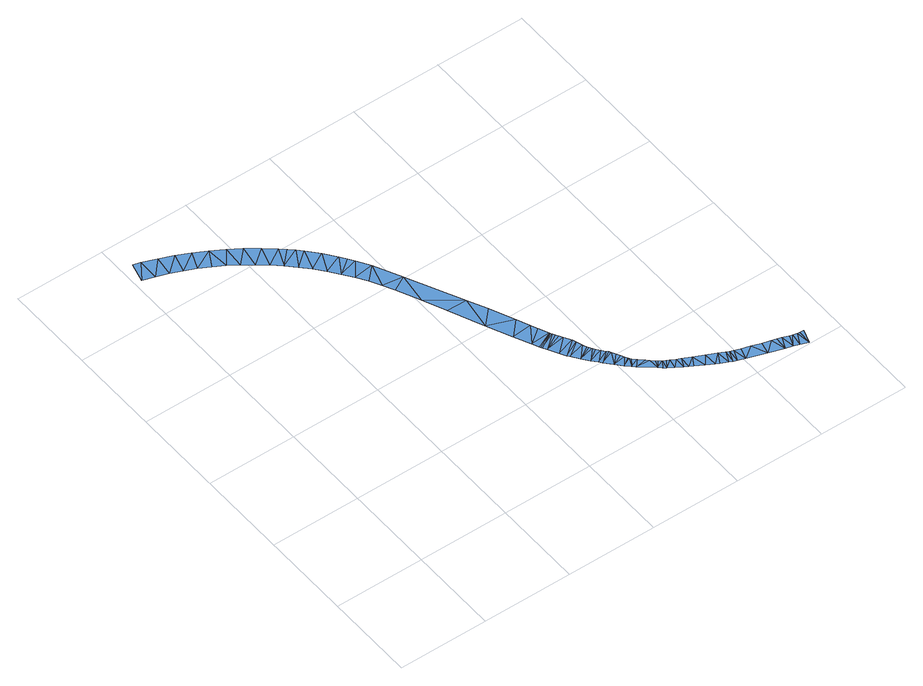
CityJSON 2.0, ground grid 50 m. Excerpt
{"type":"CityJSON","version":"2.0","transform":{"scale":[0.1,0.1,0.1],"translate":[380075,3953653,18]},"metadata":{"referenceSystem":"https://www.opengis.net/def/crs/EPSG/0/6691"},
"CityObjects":{
"waterbody1":{"type":"WaterBody","attributes":{"name":"妙正寺川","class":"1030"},"geometry":[{"type":"MultiSurface","lod":"1","boundaries":[[[0,1,2]],[[0,3,1]],[[3,4,1]],[[3,5,4]],[[5,6,4]],[[6,5,7]],[[8,6,7]],[[7,9,8]],[[10,8,9]],[[9,11,10]],[[11,12,10]],[[12,13,10]],[[12,14,13]],[[14,15,13]],[[14,16,15]],[[17,15,16]],[[17,16,18]],[[19,17,18]],[[18,20,19]],[[21,20,22]],[[21,23,20]],[[20,23,19]],[[24,22,25]],[[24,21,22]],[[26,25,27]],[[26,24,25]],[[28,27,29]],[[28,26,27]],[[30,29,31]],[[32,28,29]],[[30,32,29]],[[33,31,34]],[[33,30,31]],[[33,34,35]],[[36,35,37]],[[36,33,35]],[[36,37,38]],[[39,38,40]],[[39,36,38]],[[39,40,41]],[[42,41,43]],[[44,39,41]],[[42,44,41]],[[45,43,46]],[[47,46,48]],[[47,48,49]],[[50,49,51]],[[45,42,43]],[[52,51,53]],[[54,45,46]],[[55,53,56]],[[47,54,46]],[[50,47,49]],[[52,50,51]],[[57,56,58]],[[59,52,53]],[[60,59,53]],[[61,58,62]],[[55,60,53]],[[63,62,64]],[[57,55,56]],[[61,57,58]],[[63,61,62]],[[65,64,66]],[[67,63,64]],[[68,67,64]],[[65,68,64]],[[69,66,70]],[[71,70,72]],[[69,73,66]],[[71,69,70]],[[66,73,65]],[[74,72,75]],[[76,71,72]],[[74,76,72]],[[77,75,78]],[[79,74,75]],[[80,79,75]],[[77,80,75]],[[81,78,82]],[[83,77,78]],[[81,83,78]],[[84,82,85]],[[86,81,82]],[[84,86,82]],[[87,84,85]],[[88,85,89]],[[85,88,87]],[[89,90,88]],[[91,90,89]],[[92,89,93]],[[89,92,91]],[[93,94,92]],[[94,95,92]],[[96,95,94]],[[96,94,97]],[[98,96,97]],[[97,99,98]],[[99,100,98]],[[99,101,100]],[[102,100,101]],[[101,103,102]],[[103,104,102]],[[104,105,102]],[[104,106,105]],[[106,107,105]],[[106,108,107]],[[108,109,107]],[[109,110,107]],[[109,111,110]],[[112,111,113]],[[111,112,110]],[[113,114,112]],[[113,115,114]],[[115,116,114]],[[115,117,116]],[[115,118,117]],[[118,119,117]],[[118,120,119]],[[118,121,120]],[[121,122,120]],[[121,123,122]],[[121,124,123]],[[124,125,123]],[[124,126,127]],[[124,127,125]],[[126,128,127]],[[126,129,128]],[[129,130,128]],[[131,130,129]]]}]}
},
"vertices":[
[8,2198,60],[74,2292,60],[34,2304,60],[74,2179,59],[153,2264,59],[138,2156,59],[230,2233,58],[203,2130,58],[305,2199,58],[265,2101,58],[378,2161,57],[326,2070,57],[386,2035,56],[450,2119,56],[444,1999,55],[519,2074,54],[500,1959,53],[587,2026,53],[555,1916,52],[652,1975,51],[607,1871,51],[714,1920,50],[656,1823,50],[683,1948,51],[743,1891,50],[704,1774,48],[799,1829,48],[749,1722,47],[851,1765,46],[793,1668,45],[899,1697,45],[834,1613,44],[876,1731,45],[942,1627,43],[871,1555,43],[906,1496,42],[1020,1481,40],[938,1435,40],[998,1311,38],[1167,1184,34],[1056,1186,35],[1142,999,31],[1282,945,29],[1204,865,29],[1220,1079,32],[1314,875,28],[1247,775,27],[1358,783,26],[1264,740,26],[1269,733,26],[1361,778,26],[1273,725,26],[1365,770,26],[1285,704,25],[1331,838,27],[1394,720,25],[1316,650,24],[1418,683,24],[1336,618,23],[1373,755,25],[1381,741,25],[1425,662,23],[1347,603,23],[1438,629,23],[1378,562,22],[1461,583,22],[1407,525,21],[1447,607,22],[1452,597,22],[1487,549,21],[1432,495,21],[1503,530,20],[1445,480,20],[1471,570,21],[1518,510,20],[1483,439,19],[1511,521,20],[1551,450,19],[1516,404,18],[1530,490,19],[1541,468,19],[1565,428,18],[1542,379,18],[1559,435,18],[1590,401,18],[1557,366,18],[1571,420,18],[1618,374,17],[1634,360,16],[1637,300,16],[1654,343,16],[1664,335,16],[1680,324,15],[1654,286,15],[1670,274,15],[1698,313,15],[1711,306,15],[1703,253,14],[1739,292,14],[1739,231,13],[1763,281,14],[1759,219,13],[1811,260,13],[1781,207,13],[1828,182,12],[1869,234,11],[1870,159,11],[1923,208,10],[1891,149,10],[1931,130,9],[1959,191,9],[1950,122,9],[1977,183,9],[1968,115,9],[1994,177,9],[2010,101,8],[2028,165,8],[2077,151,7],[2115,68,6],[2130,135,6],[2177,123,5],[2200,42,4],[2203,115,5],[2229,107,4],[2238,31,4],[2264,96,3],[2269,21,3],[2281,91,3],[2304,86,3],[2315,5,2],[2317,84,2],[2341,84,2]
]}
